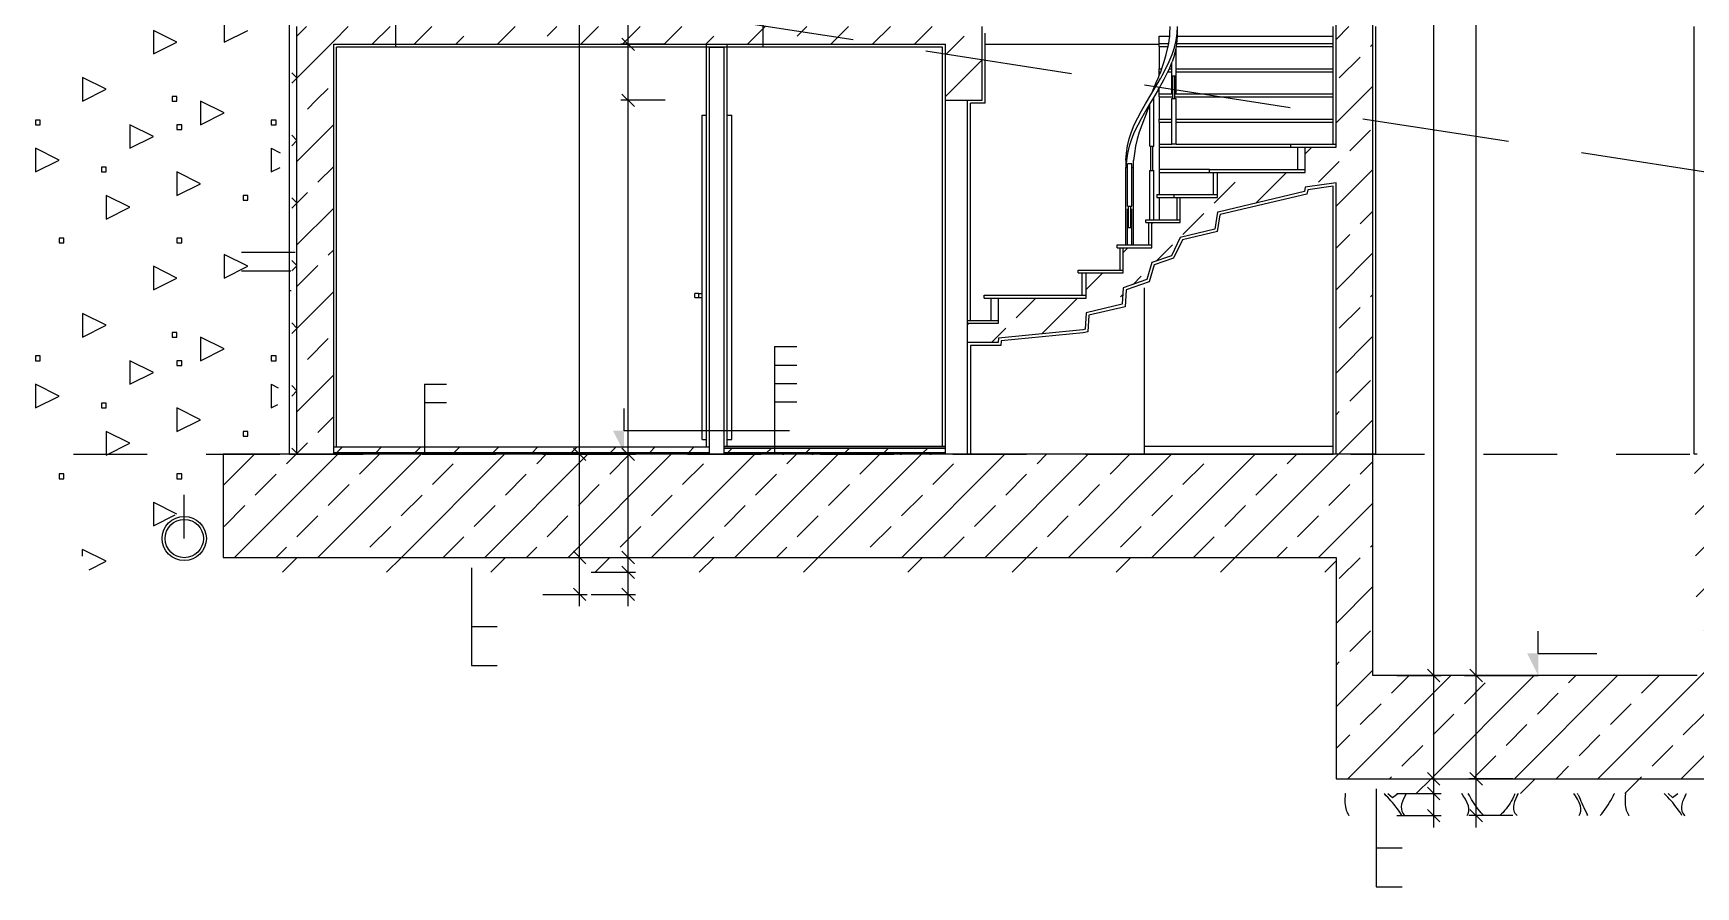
# Model space of a CAD drawing. Header units: metres. Extents: x -220 to 294, y -29 to 18.
# Drawn here: x -195.397 to -192.577, y -1.583 to -0.136 of the extents above; entities that cross this region are included whole.
import ezdxf

# ---------------------------------------------------------------- set-up
doc = ezdxf.new("R2010")
doc.units = ezdxf.units.M
doc.header["$MEASUREMENT"] = 0
doc.linetypes.add('DASHED2', pattern=[0.375, 0.25, -0.125])
doc.linetypes.add('DASHED4', pattern=[0.1875, 0.125, -0.0625])
for name, color, linetype in [('Cizgi', 7, 'Continuous'), ('Kesit_Kot', 7, 'Continuous'), ('Olculendirme', 7, 'Continuous'), ('Rota', 7, 'Continuous'), ('Standart', 7, 'Continuous'), ('Tarama', 7, 'Continuous'), ('Yay', 7, 'Continuous'), ('Yerlestirilmis_Nesne', 7, 'Continuous')]:
    doc.layers.add(name, color=color, linetype=linetype)

msp = doc.modelspace()

# ---------------------------------------------------------------- hatches: boundary and pattern name
at = {"layer": 'Kesit_Kot', "linetype": 'Continuous', "lineweight": -3}
msp.add_hatch(color=216, dxfattribs=at).paths.add_polyline_path([(-192.8441, -1.225), (-192.8629, -1.1875), (-192.8441, -1.1875)])
at = {"layer": 'Standart', "linetype": 'Continuous', "lineweight": -3}
msp.add_hatch(color=216, dxfattribs=at).paths.add_polyline_path([(-194.3946, -0.8475), (-194.4133, -0.81), (-194.3946, -0.81)])
at = {"layer": 'Tarama', "linetype": 'Continuous', "lineweight": -3}
h = msp.add_hatch(dxfattribs=at)
h.set_pattern_fill('AR-SAND', color=203, scale=0.05, style=0)
h.set_pattern_definition([(37.5, (0, 0), (-0.003149668, 0.09634119), [0, -0.076, 0, -0.085, 0, -0.08125]), (7.5, (0, 0), (0.088488835, 0.1411073), [0, -0.041, 0, -0.0685, 0, -0.02625]), (-32.5, (-0.0615, 0), (0.155707093, 0.000282953), [0, -0.025, 0, -0.09, 0, -0.1175]), (-42.5, (-0.0615, 0), (0.15030633, 0.04388378), [0, -0.0125, 0, -0.059, 0, -0.0675])])
h.paths.add_polyline_path([(-194.962, -0.85), (-194.9582, -0.85), (-194.9581, 0.6), (-194.962, 0.6)])
h = msp.add_hatch(dxfattribs=at)
h.set_pattern_fill('ANSI37', color=163, scale=0.6, style=0)
h.paths.add_polyline_path([(-194.9582, -0.85), (-194.9495, -0.85), (-194.9495, 0.6), (-194.9581, 0.6)])
h = msp.add_hatch(dxfattribs=at)
h.set_pattern_fill('ANSI33', color=58, scale=0.4, style=0)
h.paths.add_polyline_path([(-194.887, -0.25), (-194.9495, -0.25), (-194.9495, -0.125), (-194.887, -0.125)])
h = msp.add_hatch(dxfattribs=at)
h.set_pattern_fill('ANSI33', color=58, scale=0.4, style=0)
h.paths.add_polyline_path([(-193.8495, -0.155), (-194.887, -0.155), (-194.887, -0.125), (-193.8495, -0.125)])
h = msp.add_hatch(dxfattribs=at)
h.set_pattern_fill('ANSI33', color=58, scale=0.4, style=0)
h.paths.add_polyline_path([(-193.787, -0.25), (-193.8495, -0.25), (-193.8495, -0.125), (-193.787, -0.125)])
h = msp.add_hatch(dxfattribs=at)
h.set_pattern_fill('ANSI33', color=58, scale=0.4, style=0)
h.paths.add_polyline_path([(-193.1245, -0.85), (-193.187, -0.85), (-193.187, -0.125), (-193.1245, -0.125)])
h = msp.add_hatch(dxfattribs=at)
h.set_pattern_fill('ANSI33', color=58, scale=0.4, style=0)
h.paths.add_polyline_path([(-194.887, -0.85), (-194.9495, -0.85), (-194.9495, -0.25), (-194.887, -0.25)])
h = msp.add_hatch(dxfattribs=at)
h.set_pattern_fill('ANSI33', color=58, scale=0.4, style=0)
h.paths.add_polyline_path([(-193.187, -0.3898), (-193.2396, -0.3971), (-193.2408, -0.4048), (-193.3845, -0.439), (-193.3882, -0.4398), (-193.3925, -0.4685), (-193.4512, -0.4824), (-193.4661, -0.5134), (-193.4995, -0.5251), (-193.508, -0.5538), (-193.5479, -0.5677), (-193.5496, -0.5958), (-193.6109, -0.6104), (-193.6127, -0.6382), (-193.6165, -0.639), (-193.7595, -0.653), (-193.7602, -0.6604), (-193.812, -0.6604), (-193.812, -0.628), (-193.7595, -0.628), (-193.7595, -0.5854), (-193.6109, -0.5854), (-193.6109, -0.5427), (-193.5479, -0.5427), (-193.5479, -0.5001), (-193.4995, -0.5001), (-193.4995, -0.4574), (-193.4512, -0.4574), (-193.4512, -0.4148), (-193.3882, -0.4148), (-193.3882, -0.3721), (-193.2396, -0.3721), (-193.2396, -0.3295), (-193.187, -0.3295)])
h = msp.add_hatch(dxfattribs=at)
h.set_pattern_fill('SACNCR', color=58, scale=0.5, style=0)
h.paths.add_polyline_path([(-194.2495, -0.8475), (-194.887, -0.8475), (-194.887, -0.8375), (-194.2495, -0.8375)])
h = msp.add_hatch(dxfattribs=at)
h.set_pattern_fill('NET', color=163, style=0)
h.paths.add_polyline_path([(-193.8495, -0.8375), (-194.2245, -0.8375), (-194.2245, -0.8363), (-193.8495, -0.8363)])
h = msp.add_hatch(dxfattribs=at)
h.set_pattern_fill('DOTS', color=58, scale=0.8, style=0)
h.paths.add_polyline_path([(-193.8495, -0.84), (-194.2245, -0.84), (-194.2245, -0.8375), (-193.8495, -0.8375)])
h = msp.add_hatch(dxfattribs=at)
h.set_pattern_fill('SACNCR', color=58, scale=0.5, style=0)
h.paths.add_polyline_path([(-193.8495, -0.8475), (-194.2245, -0.8475), (-194.2245, -0.84), (-193.8495, -0.84)])
h = msp.add_hatch(dxfattribs=at)
h.set_pattern_fill('ANSI33', color=58, scale=0.4, style=0)
h.paths.add_polyline_path([(-195.0745, -0.85), (-195.0745, -1.025), (-193.187, -1.025), (-193.187, -1.4), (-192.512, -1.4), (-192.512, -1.025), (-191.4123, -1.025), (-191.4123, -0.95), (-190.3495, -0.95), (-190.299, -0.95), (-190.299, -0.85), (-192.5795, -0.85), (-192.5745, -1.225), (-193.1245, -1.225), (-193.1245, -0.85)])
h = msp.add_hatch(dxfattribs=at)
h.set_pattern_fill('TRIANG', color=58, scale=0.2, style=0)
h.paths.add_polyline_path([(-194.2495, -0.85), (-194.887, -0.85), (-194.887, -0.8475), (-194.2495, -0.8475)])
h = msp.add_hatch(dxfattribs=at)
h.set_pattern_fill('DOTS', color=58, scale=0.8, style=0)
h.paths.add_polyline_path([(-193.8495, -0.85), (-194.2245, -0.85), (-194.2245, -0.8475), (-193.8495, -0.8475)])
h = msp.add_hatch(dxfattribs=at)
h.set_pattern_fill('ANSI31', color=58, style=0)
h.paths.add_polyline_path([(-195.0745, -1.025), (-195.0745, -1.05), (-193.187, -1.05), (-193.187, -1.025)])
h = msp.add_hatch(dxfattribs=at)
h.set_pattern_fill('ANSI31', color=58, style=0)
h.paths.add_polyline_path([(-193.187, -1.4), (-193.187, -1.425), (-192.512, -1.425), (-192.512, -1.4)])

# ---------------------------------------------------------------- linework, layer by layer
at = {"layer": 'Cizgi', "color": 7, "linetype": 'Continuous', "lineweight": -3}
for points in [[(-193.1245, -0.2652), (-193.1245, 2.05)], [(-193.187, -0.2562), (-193.187, 0.3352)], [(-194.9495, -0.85), (-194.9495, -0.125)], [(-193.787, -0.1694), (-193.787, -0.125)], [(-194.887, -0.8375), (-194.887, -0.155)], [(-194.887, -0.155), (-193.8869, -0.155)], [(-193.8869, -0.155), (-193.8495, -0.155)], [(-193.8495, -0.1604), (-193.8495, -0.155)], [(-193.8495, -0.25), (-193.8495, -0.1604)], [(-193.787, -0.25), (-193.787, -0.1694)], [(-193.8495, -0.25), (-193.812, -0.25)], [(-193.812, -0.25), (-193.787, -0.25)], [(-193.187, -0.3245), (-193.187, -0.2562)], [(-193.1245, -0.85), (-193.1245, -0.2652)], [(-193.2396, -0.3671), (-193.2396, -0.3295)], [(-193.2396, -0.3295), (-193.187, -0.3295)], [(-193.187, -0.3295), (-193.187, -0.3245)], [(-193.3882, -0.4098), (-193.3882, -0.3721)], [(-193.3882, -0.3721), (-193.2396, -0.3721)], [(-193.2396, -0.3721), (-193.2396, -0.3671)], [(-193.187, -0.3898), (-193.2396, -0.3971)], [(-193.187, -0.85), (-193.187, -0.3898)], [(-193.4512, -0.4524), (-193.4512, -0.4148)], [(-193.4512, -0.4148), (-193.3882, -0.4148)], [(-193.3882, -0.4148), (-193.3882, -0.4098)], [(-193.2408, -0.4048), (-193.3845, -0.439)], [(-193.2396, -0.3971), (-193.2408, -0.4048)], [(-193.3882, -0.4398), (-193.3925, -0.4685)], [(-193.3845, -0.439), (-193.3882, -0.4398)], [(-193.4995, -0.4951), (-193.4995, -0.4574)], [(-193.4995, -0.4574), (-193.4512, -0.4574)], [(-193.4512, -0.4574), (-193.4512, -0.4524)], [(-193.3925, -0.4685), (-193.4512, -0.4824)], [(-193.5479, -0.5377), (-193.5479, -0.5001)], [(-193.5479, -0.5001), (-193.4995, -0.5001)], [(-193.4995, -0.5001), (-193.4995, -0.4951)], [(-193.4512, -0.4824), (-193.4661, -0.5134)], [(-193.4995, -0.5251), (-193.508, -0.5538)], [(-193.4661, -0.5134), (-193.4995, -0.5251)], [(-193.6109, -0.5804), (-193.6109, -0.5427)], [(-193.6109, -0.5427), (-193.5479, -0.5427)], [(-193.5479, -0.5427), (-193.5479, -0.5377)], [(-193.508, -0.5538), (-193.5479, -0.5677)], [(-193.7595, -0.623), (-193.7595, -0.5854)], [(-193.7595, -0.5854), (-193.6109, -0.5854)], [(-193.6109, -0.5854), (-193.6109, -0.5804)], [(-193.5479, -0.5677), (-193.5496, -0.5958)], [(-193.6109, -0.6104), (-193.6127, -0.6382)], [(-193.5496, -0.5958), (-193.6109, -0.6104)], [(-193.812, -0.6604), (-193.812, -0.628)], [(-193.812, -0.628), (-193.7595, -0.628)], [(-193.7595, -0.628), (-193.7595, -0.623)], [(-193.6165, -0.639), (-193.7595, -0.653)], [(-193.6127, -0.6382), (-193.6165, -0.639)], [(-193.7602, -0.6604), (-193.812, -0.6604)], [(-193.7595, -0.653), (-193.7602, -0.6604)], [(-194.887, -0.85), (-194.887, -0.8375)], [(-194.887, -0.85), (-194.9495, -0.85)], [(-193.1245, -0.85), (-193.187, -0.85)]]:
    msp.add_lwpolyline(points, dxfattribs=at)
at = {"layer": 'Cizgi', "color": 241, "linetype": 'Continuous', "lineweight": -3}
for points in [[(-194.962, -0.85), (-194.962, 0.2047)], [(-193.782, -0.155), (-193.782, -0.1363)], [(-193.192, -0.1413), (-193.192, -0.125)], [(-193.1195, -0.2659), (-193.1195, -0.125)], [(-192.5795, -0.344), (-192.5795, -0.125)], [(-193.8545, -0.16), (-194.882, -0.16)], [(-194.882, -0.8375), (-194.882, -0.16)], [(-194.2545, -0.155), (-194.2195, -0.155)], [(-194.2545, -0.16), (-194.2545, -0.155)], [(-194.2545, -0.825), (-194.2545, -0.16)], [(-194.2195, -0.16), (-194.2195, -0.155)], [(-194.2195, -0.825), (-194.2195, -0.16)], [(-193.8545, -0.8363), (-193.8545, -0.16)], [(-193.782, -0.1687), (-193.782, -0.155)], [(-193.782, -0.1702), (-193.782, -0.1687)], [(-193.192, -0.1539), (-193.192, -0.1413)], [(-193.192, -0.1589), (-193.192, -0.1539)], [(-193.192, -0.1965), (-193.192, -0.1589)], [(-193.782, -0.255), (-193.782, -0.1702)], [(-193.192, -0.2015), (-193.192, -0.1965)], [(-193.192, -0.2392), (-193.192, -0.2015)], [(-193.192, -0.2442), (-193.192, -0.2392)], [(-193.192, -0.2551), (-193.192, -0.2442)], [(-193.782, -0.255), (-193.807, -0.255)], [(-193.807, -0.623), (-193.807, -0.255)], [(-193.192, -0.2554), (-193.192, -0.2551)], [(-193.192, -0.2818), (-193.192, -0.2554)], [(-193.192, -0.2868), (-193.192, -0.2818)], [(-193.1195, -0.85), (-193.1195, -0.2659)], [(-193.192, -0.3245), (-193.192, -0.2868)], [(-192.5795, -0.85), (-192.5795, -0.344)], [(-193.2364, -0.4089), (-193.3834, -0.4438)], [(-193.2352, -0.4016), (-193.2364, -0.4089)], [(-193.192, -0.3955), (-193.2352, -0.4016)], [(-193.192, -0.8363), (-193.192, -0.3955)], [(-193.388, -0.4726), (-193.3838, -0.4439)], [(-193.3834, -0.4438), (-193.3838, -0.4439)], [(-193.388, -0.4726), (-193.4477, -0.4867)], [(-193.4477, -0.4867), (-193.4625, -0.5175)], [(-193.4955, -0.5289), (-193.5039, -0.5577)], [(-193.4625, -0.5175), (-193.4955, -0.5289)], [(-193.5039, -0.5577), (-193.5431, -0.5713)], [(-193.5431, -0.5713), (-193.5448, -0.5998)], [(-193.6061, -0.6144), (-193.608, -0.6423)], [(-193.5448, -0.5998), (-193.6061, -0.6144)], [(-193.6157, -0.6439), (-193.7549, -0.6576)], [(-193.608, -0.6423), (-193.6157, -0.6439)], [(-193.7556, -0.6654), (-193.807, -0.6654)], [(-193.807, -0.6654), (-193.807, -0.85)], [(-193.7549, -0.6576), (-193.7556, -0.6654)], [(-194.2545, -0.8375), (-194.2545, -0.825)], [(-194.2195, -0.8363), (-194.2195, -0.825)], [(-193.192, -0.85), (-193.192, -0.8363)], [(-194.9495, -0.85), (-194.962, -0.85)], [(-193.807, -0.85), (-193.812, -0.85)], [(-193.187, -0.85), (-193.192, -0.85)], [(-193.1195, -0.85), (-193.1245, -0.85)], [(-192.5745, -0.85), (-192.5795, -0.85)]]:
    msp.add_lwpolyline(points, dxfattribs=at)
at = {"layer": 'Cizgi', "color": 98, "linetype": 'Continuous', "lineweight": -3}
for points in [[(-193.4692, -0.1413), (-193.4687, -0.1365)], [(-193.4687, -0.1365), (-193.4683, -0.125)], [(-193.4582, -0.1484), (-193.4564, -0.1365)], [(-193.4564, -0.1365), (-193.4558, -0.125)], [(-193.456, -0.1413), (-193.4558, -0.1371)], [(-193.4558, -0.1371), (-193.4558, -0.125)], [(-193.782, -0.155), (-193.487, -0.155)], [(-193.487, -0.1413), (-193.4692, -0.1413)], [(-193.487, -0.1539), (-193.487, -0.1413)], [(-193.487, -0.1539), (-193.4709, -0.1539)], [(-193.487, -0.155), (-193.487, -0.1539)], [(-193.487, -0.1589), (-193.487, -0.155)], [(-193.487, -0.1589), (-193.487, -0.1965)], [(-193.487, -0.1589), (-193.4718, -0.1589)], [(-193.4749, -0.1723), (-193.4721, -0.1604)], [(-193.4721, -0.1604), (-193.4718, -0.1589)], [(-193.4718, -0.1589), (-193.4709, -0.1539)], [(-193.4709, -0.1539), (-193.47, -0.1484)], [(-193.47, -0.1484), (-193.4692, -0.1413)], [(-193.465, -0.1723), (-193.4611, -0.1604)], [(-193.4611, -0.1604), (-193.4582, -0.1484)], [(-193.4611, -0.1729), (-193.4585, -0.1623)], [(-193.4585, -0.1623), (-193.4582, -0.1609)], [(-193.4585, -0.1965), (-193.4585, -0.1623)], [(-193.4582, -0.1609), (-193.4579, -0.1589)], [(-193.4579, -0.1589), (-193.4571, -0.1539)], [(-193.4579, -0.1589), (-193.192, -0.1589)], [(-193.4571, -0.1539), (-193.4564, -0.149)], [(-193.4571, -0.1539), (-193.192, -0.1539)], [(-193.4564, -0.149), (-193.456, -0.1413)], [(-193.456, -0.1413), (-193.192, -0.1413)], [(-193.487, -0.2015), (-193.487, -0.1965)], [(-193.487, -0.1965), (-193.4826, -0.1965)], [(-193.4845, -0.2015), (-193.4826, -0.1965)], [(-193.4826, -0.1965), (-193.4824, -0.1962)], [(-193.4824, -0.1962), (-193.4784, -0.1842)], [(-193.482, -0.2081), (-193.4756, -0.1962)], [(-193.4784, -0.1842), (-193.4749, -0.1723)], [(-193.4756, -0.1962), (-193.4699, -0.1842)], [(-193.4722, -0.2015), (-193.4698, -0.1965)], [(-193.4699, -0.1842), (-193.465, -0.1723)], [(-193.4698, -0.1965), (-193.4656, -0.1862)], [(-193.4698, -0.1965), (-193.4656, -0.1965)], [(-193.4656, -0.1862), (-193.465, -0.1848)], [(-193.4656, -0.1965), (-193.4656, -0.1862)], [(-193.4656, -0.2015), (-193.4656, -0.1965)], [(-193.4611, -0.1729), (-193.465, -0.1848)], [(-193.4585, -0.1965), (-193.192, -0.1965)], [(-193.4585, -0.2015), (-193.4585, -0.1965)], [(-193.4995, -0.2379), (-193.4919, -0.22)], [(-193.4995, -0.2379), (-193.4888, -0.22)], [(-193.4919, -0.22), (-193.4888, -0.2125)], [(-193.4888, -0.2125), (-193.4884, -0.2116)], [(-193.4888, -0.22), (-193.4848, -0.2131)], [(-193.4884, -0.2116), (-193.487, -0.2082)], [(-193.487, -0.2082), (-193.487, -0.2015)], [(-193.487, -0.2015), (-193.4845, -0.2015)], [(-193.487, -0.2082), (-193.4845, -0.2015)], [(-193.487, -0.2295), (-193.482, -0.2206)], [(-193.4848, -0.2131), (-193.4843, -0.2122)], [(-193.4843, -0.2122), (-193.482, -0.2081)], [(-193.482, -0.2206), (-193.4785, -0.214)], [(-193.4785, -0.214), (-193.478, -0.2131)], [(-193.478, -0.2131), (-193.4756, -0.2087)], [(-193.4756, -0.2087), (-193.4722, -0.2015)], [(-193.4722, -0.2015), (-193.4656, -0.2015)], [(-193.4656, -0.2083), (-193.4656, -0.2015)], [(-193.4656, -0.2083), (-193.4638, -0.2083)], [(-193.4656, -0.2149), (-193.4656, -0.2083)], [(-193.4656, -0.2159), (-193.4656, -0.2149)], [(-193.4656, -0.2392), (-193.4656, -0.2159)], [(-193.4638, -0.2152), (-193.4638, -0.2083)], [(-193.4638, -0.2083), (-193.4603, -0.2083)], [(-193.4638, -0.2162), (-193.4638, -0.2152)], [(-193.4638, -0.2392), (-193.4638, -0.2162)], [(-193.4603, -0.2157), (-193.4603, -0.2083)], [(-193.4603, -0.2083), (-193.4585, -0.2083)], [(-193.4603, -0.2167), (-193.4603, -0.2157)], [(-193.4603, -0.2392), (-193.4603, -0.2167)], [(-193.4585, -0.2015), (-193.192, -0.2015)], [(-193.4585, -0.2083), (-193.4585, -0.2015)], [(-193.4585, -0.216), (-193.4585, -0.2083)], [(-193.4585, -0.2169), (-193.4585, -0.216)], [(-193.4585, -0.2392), (-193.4585, -0.2169)], [(-193.5103, -0.2558), (-193.4995, -0.2379)], [(-193.496, -0.2446), (-193.5032, -0.2564)], [(-193.4888, -0.2325), (-193.496, -0.2446)], [(-193.496, -0.3275), (-193.496, -0.2446)], [(-193.4888, -0.2325), (-193.487, -0.2295)], [(-193.487, -0.2392), (-193.487, -0.2295)], [(-193.487, -0.2442), (-193.487, -0.2392)], [(-193.487, -0.2392), (-193.4656, -0.2392)], [(-193.487, -0.2442), (-193.487, -0.2818)], [(-193.487, -0.2442), (-193.4638, -0.2442)], [(-193.4656, -0.2392), (-193.4638, -0.2392)], [(-193.4656, -0.247), (-193.4638, -0.247)], [(-193.4656, -0.2818), (-193.4656, -0.247)], [(-193.4638, -0.2442), (-193.4638, -0.2392)], [(-193.4638, -0.247), (-193.4638, -0.2442)], [(-193.4638, -0.247), (-193.4603, -0.247)], [(-193.4603, -0.2392), (-193.4585, -0.2392)], [(-193.4603, -0.2442), (-193.4603, -0.2392)], [(-193.4603, -0.2442), (-193.2699, -0.2442)], [(-193.4603, -0.247), (-193.4603, -0.2442)], [(-193.4603, -0.247), (-193.4585, -0.247)], [(-193.4585, -0.2392), (-193.3044, -0.2392)], [(-193.4585, -0.2818), (-193.4585, -0.247)], [(-193.3044, -0.2392), (-193.3002, -0.2392)], [(-193.3002, -0.2392), (-193.192, -0.2392)], [(-193.2699, -0.2442), (-193.2661, -0.2442)], [(-193.2661, -0.2442), (-193.192, -0.2442)], [(-194.262, -0.275), (-194.2545, -0.275)], [(-194.262, -0.5775), (-194.262, -0.275)], [(-194.2195, -0.275), (-194.212, -0.275)], [(-194.212, -0.825), (-194.212, -0.275)], [(-193.5292, -0.2916), (-193.5235, -0.2797)], [(-193.5235, -0.2797), (-193.5171, -0.2678)], [(-193.5171, -0.2803), (-193.5235, -0.2922)], [(-193.5171, -0.2678), (-193.5103, -0.2558)], [(-193.5103, -0.2683), (-193.5171, -0.2803)], [(-193.5121, -0.2803), (-193.5166, -0.2922)], [(-193.5072, -0.2683), (-193.5121, -0.2803)], [(-193.5032, -0.2564), (-193.5103, -0.2683)], [(-193.5072, -0.2683), (-193.5031, -0.2586)], [(-193.5031, -0.2586), (-193.5032, -0.2564)], [(-193.5031, -0.3275), (-193.5031, -0.2586)], [(-193.487, -0.2868), (-193.487, -0.2818)], [(-193.487, -0.2818), (-193.4656, -0.2818)], [(-193.4656, -0.2868), (-193.4656, -0.2818)], [(-193.4585, -0.2818), (-193.192, -0.2818)], [(-193.4585, -0.2868), (-193.4585, -0.2818)], [(-193.538, -0.3155), (-193.5341, -0.3036)], [(-193.5341, -0.3036), (-193.5292, -0.2916)], [(-193.5292, -0.3041), (-193.5341, -0.3161)], [(-193.5235, -0.2922), (-193.5292, -0.3041)], [(-193.5207, -0.3041), (-193.5242, -0.3161)], [(-193.5166, -0.2922), (-193.5207, -0.3041)], [(-193.487, -0.2868), (-193.487, -0.3245)], [(-193.487, -0.2868), (-193.4656, -0.2868)], [(-193.4656, -0.3245), (-193.4656, -0.2868)], [(-193.4585, -0.2868), (-193.192, -0.2868)], [(-193.4585, -0.3245), (-193.4585, -0.2868)], [(-193.5427, -0.3394), (-193.5409, -0.3274)], [(-193.5409, -0.3274), (-193.538, -0.3155)], [(-193.538, -0.328), (-193.5409, -0.3399)], [(-193.5341, -0.3161), (-193.538, -0.328)], [(-193.527, -0.328), (-193.5291, -0.3399)], [(-193.5242, -0.3161), (-193.527, -0.328)], [(-193.5031, -0.3275), (-193.5013, -0.3275)], [(-193.5013, -0.3691), (-193.5013, -0.3275)], [(-193.5013, -0.3275), (-193.4978, -0.3275)], [(-193.4978, -0.3691), (-193.4978, -0.3275)], [(-193.4978, -0.3275), (-193.496, -0.3275)], [(-193.487, -0.3245), (-193.487, -0.3295)], [(-193.487, -0.3245), (-193.4656, -0.3245)], [(-193.487, -0.3295), (-193.487, -0.3671)], [(-193.487, -0.3295), (-193.2639, -0.3295)], [(-193.4585, -0.3245), (-193.4656, -0.3245)], [(-193.4585, -0.3245), (-193.2639, -0.3245)], [(-193.5433, -0.3513), (-193.5427, -0.3394)], [(-193.5433, -0.3513), (-193.5433, -0.3638)], [(-193.5427, -0.3519), (-193.5433, -0.3638)], [(-193.5433, -0.4951), (-193.5433, -0.3638)], [(-193.5433, -0.3638), (-193.5406, -0.3638)], [(-193.5409, -0.3399), (-193.5427, -0.3519)], [(-193.5335, -0.3576), (-193.5406, -0.3576)], [(-193.5406, -0.3638), (-193.5406, -0.3576)], [(-193.5406, -0.4296), (-193.5406, -0.3638)], [(-193.5335, -0.3638), (-193.5335, -0.3576)], [(-193.5335, -0.4296), (-193.5335, -0.3638)], [(-193.5335, -0.3638), (-193.5308, -0.3638)], [(-193.5308, -0.3638), (-193.5304, -0.3519)], [(-193.5308, -0.4951), (-193.5308, -0.3638)], [(-193.5291, -0.3399), (-193.5304, -0.3519)], [(-193.5031, -0.4524), (-193.5031, -0.3691)], [(-193.5031, -0.3691), (-193.5013, -0.3691)], [(-193.5013, -0.3691), (-193.4978, -0.3691)], [(-193.4978, -0.3691), (-193.496, -0.3691)], [(-193.496, -0.4524), (-193.496, -0.3691)], [(-193.487, -0.3671), (-193.487, -0.3721)], [(-193.4017, -0.3671), (-193.487, -0.3671)], [(-193.487, -0.3721), (-193.487, -0.4098)], [(-193.487, -0.3721), (-193.4017, -0.3721)], [(-193.4908, -0.4098), (-193.4908, -0.4148)], [(-193.4908, -0.4098), (-193.487, -0.4098)], [(-193.4908, -0.4148), (-193.487, -0.4148)], [(-193.487, -0.4098), (-193.4618, -0.4098)], [(-193.487, -0.4148), (-193.487, -0.4524)], [(-193.487, -0.4148), (-193.4618, -0.4148)], [(-193.5406, -0.4296), (-193.5388, -0.4296)], [(-193.5406, -0.4657), (-193.5406, -0.4338)], [(-193.5388, -0.4657), (-193.5388, -0.4296)], [(-193.5388, -0.4296), (-193.5353, -0.4296)], [(-193.5353, -0.4657), (-193.5353, -0.4296)], [(-193.5353, -0.4296), (-193.5335, -0.4296)], [(-193.5335, -0.4657), (-193.5335, -0.4338)], [(-193.5406, -0.4951), (-193.5406, -0.4657)], [(-193.5406, -0.4657), (-193.5388, -0.4657)], [(-193.5388, -0.4657), (-193.5353, -0.4657)], [(-193.5353, -0.4657), (-193.5335, -0.4657)], [(-193.5335, -0.4951), (-193.5335, -0.4657)], [(-194.2683, -0.5775), (-194.2745, -0.5775)], [(-194.2745, -0.5844), (-194.2745, -0.5775)], [(-194.2745, -0.5844), (-194.2683, -0.5844)], [(-194.2683, -0.5775), (-194.262, -0.5775)], [(-194.2683, -0.5775), (-194.2683, -0.5844)], [(-194.2683, -0.5844), (-194.262, -0.5844)], [(-194.262, -0.5844), (-194.262, -0.5775)], [(-194.262, -0.825), (-194.262, -0.5844)], [(-193.512, -0.8363), (-193.512, -0.5677)], [(-194.262, -0.825), (-194.2545, -0.825)], [(-194.2195, -0.825), (-194.212, -0.825)], [(-193.512, -0.8363), (-193.192, -0.8363)], [(-193.512, -0.85), (-193.512, -0.8363)], [(-193.512, -0.85), (-193.192, -0.85)]]:
    msp.add_lwpolyline(points, dxfattribs=at)
at = {"layer": 'Cizgi', "color": 166, "linetype": 'Continuous', "lineweight": -3}
for points in [[(-194.2495, -0.16), (-194.2245, -0.16)], [(-194.2495, -0.8375), (-194.2495, -0.16)], [(-194.2245, -0.8363), (-194.2245, -0.16)], [(-193.8495, -0.8363), (-193.8495, -0.25)], [(-193.812, -0.623), (-193.812, -0.25)], [(-193.812, -0.628), (-193.812, -0.623)], [(-193.812, -0.85), (-193.812, -0.6604)], [(-194.2495, -0.85), (-194.2495, -0.8375)], [(-194.2245, -0.85), (-194.2245, -0.8363)], [(-193.8495, -0.85), (-193.8495, -0.8363)], [(-194.2245, -0.85), (-194.2495, -0.85)], [(-193.812, -0.85), (-193.8495, -0.85)]]:
    msp.add_lwpolyline(points, dxfattribs=at)
at = {"layer": 'Cizgi', "color": 59, "linetype": 'Continuous', "lineweight": -3}
for points in [[(-193.2639, -0.3295), (-193.2639, -0.3245)], [(-193.2639, -0.3245), (-193.192, -0.3245)], [(-193.2639, -0.3295), (-193.2517, -0.3295)], [(-193.2517, -0.3671), (-193.2517, -0.3295)], [(-193.2517, -0.3295), (-193.2396, -0.3295)], [(-193.192, -0.3245), (-193.187, -0.3245)], [(-193.4017, -0.3721), (-193.4017, -0.3671)], [(-193.4017, -0.3671), (-193.2517, -0.3671)], [(-193.4017, -0.3721), (-193.395, -0.3721)], [(-193.395, -0.4098), (-193.395, -0.3721)], [(-193.395, -0.3721), (-193.3882, -0.3721)], [(-193.2517, -0.3671), (-193.2396, -0.3671)], [(-193.4618, -0.4148), (-193.4618, -0.4098)], [(-193.4618, -0.4098), (-193.395, -0.4098)], [(-193.4618, -0.4148), (-193.4565, -0.4148)], [(-193.4565, -0.4524), (-193.4565, -0.4148)], [(-193.4565, -0.4148), (-193.4512, -0.4148)], [(-193.395, -0.4098), (-193.3882, -0.4098)], [(-193.5095, -0.4574), (-193.5095, -0.4524)], [(-193.5095, -0.4524), (-193.5031, -0.4524)], [(-193.5095, -0.4574), (-193.5045, -0.4574)], [(-193.5045, -0.4951), (-193.5045, -0.4574)], [(-193.5045, -0.4574), (-193.4995, -0.4574)], [(-193.5031, -0.4524), (-193.496, -0.4524)], [(-193.496, -0.4524), (-193.487, -0.4524)], [(-193.487, -0.4524), (-193.4565, -0.4524)], [(-193.4565, -0.4524), (-193.4512, -0.4524)], [(-193.5585, -0.5001), (-193.5585, -0.4951)], [(-193.5585, -0.4951), (-193.5433, -0.4951)], [(-193.5585, -0.5001), (-193.5532, -0.5001)], [(-193.5532, -0.5377), (-193.5532, -0.5001)], [(-193.5532, -0.5001), (-193.5479, -0.5001)], [(-193.5433, -0.4951), (-193.5406, -0.4951)], [(-193.5406, -0.4951), (-193.5335, -0.4951)], [(-193.5335, -0.4951), (-193.5308, -0.4951)], [(-193.5308, -0.4951), (-193.5045, -0.4951)], [(-193.5045, -0.4951), (-193.4995, -0.4951)], [(-193.6244, -0.5427), (-193.6244, -0.5377)], [(-193.6244, -0.5377), (-193.5532, -0.5377)], [(-193.6244, -0.5427), (-193.6176, -0.5427)], [(-193.6176, -0.5804), (-193.6176, -0.5427)], [(-193.6176, -0.5427), (-193.6109, -0.5427)], [(-193.5532, -0.5377), (-193.5479, -0.5377)], [(-193.7838, -0.5854), (-193.7838, -0.5804)], [(-193.7838, -0.5804), (-193.6176, -0.5804)], [(-193.7838, -0.5854), (-193.7717, -0.5854)], [(-193.7717, -0.623), (-193.7717, -0.5854)], [(-193.7717, -0.5854), (-193.7595, -0.5854)], [(-193.6176, -0.5804), (-193.6109, -0.5804)], [(-193.812, -0.623), (-193.807, -0.623)], [(-193.807, -0.623), (-193.7717, -0.623)], [(-193.7717, -0.623), (-193.7595, -0.623)], [(-194.887, -0.8375), (-194.882, -0.8375)], [(-194.882, -0.8375), (-194.2545, -0.8375)], [(-194.2545, -0.8375), (-194.2495, -0.8375)], [(-194.2245, -0.8363), (-194.2195, -0.8363)], [(-194.2195, -0.8363), (-193.8545, -0.8363)], [(-193.8545, -0.8363), (-193.8495, -0.8363)], [(-194.2495, -0.85), (-194.887, -0.85)], [(-193.8495, -0.85), (-194.2245, -0.85)]]:
    msp.add_lwpolyline(points, dxfattribs=at)
at = {"layer": 'Cizgi', "color": 38, "linetype": 'Continuous', "lineweight": -3}
for points in [[(-193.8495, -0.8375), (-194.2245, -0.8375)], [(-193.8495, -0.84), (-194.2245, -0.84)], [(-194.2495, -0.8475), (-194.887, -0.8475)], [(-193.8495, -0.8475), (-194.2245, -0.8475)]]:
    msp.add_lwpolyline(points, dxfattribs=at)
at = {"layer": 'Cizgi', "color": 73, "linetype": 'DASHED4', "lineweight": -3}
for points in [[(-196.6781, -0.85), (-194.962, -0.85)], [(-194.962, -0.85), (-190.2865, -0.85)]]:
    msp.add_lwpolyline(points, dxfattribs=at)
at = {"layer": 'Kesit_Kot', "color": 216, "linetype": 'Continuous', "lineweight": -3}
for points in [[(-192.8441, -1.1875), (-192.8441, -1.15)], [(-192.8441, -1.1875), (-192.7446, -1.1875)], [(-192.9691, -1.225), (-192.8441, -1.225)]]:
    msp.add_lwpolyline(points, dxfattribs=at)
at = {"layer": 'Olculendirme', "color": 47, "linetype": 'Continuous', "lineweight": -3}
for points in [[(-193.0215, -1.4825), (-193.0215, 4.6825)], [(-192.9495, -1.4825), (-192.9495, 4.6825)], [(-194.4699, -1.1075), (-194.4699, 4.245)], [(-194.3876, -0.87), (-194.3876, 4.245)], [(-194.3251, -0.155), (-194.4001, -0.155)], [(-194.3251, -0.25), (-194.4001, -0.25)], [(-194.3876, -1.1075), (-194.3876, -0.83)], [(-194.5324, -0.85), (-194.4574, -0.85)], [(-194.4501, -0.85), (-194.3751, -0.85)], [(-194.3251, -0.85), (-194.4001, -0.85)], [(-194.5324, -1.025), (-194.4574, -1.025)], [(-194.4501, -1.025), (-194.3751, -1.025)], [(-194.4501, -1.05), (-194.3751, -1.05)], [(-194.5324, -1.0875), (-194.4574, -1.0875)], [(-194.4501, -1.0875), (-194.3751, -1.0875)], [(-193.084, -1.225), (-193.009, -1.225)], [(-192.887, -1.225), (-192.962, -1.225)], [(-193.084, -1.4), (-193.009, -1.4)], [(-192.887, -1.4), (-192.962, -1.4)], [(-193.084, -1.425), (-193.009, -1.425)], [(-193.084, -1.4625), (-193.009, -1.4625)], [(-192.887, -1.4625), (-192.962, -1.4625)]]:
    msp.add_lwpolyline(points, dxfattribs=at)
at = {"layer": 'Olculendirme', "color": 59, "linetype": 'Continuous', "lineweight": -3}
for points in [[(-194.3983, -0.1444), (-194.377, -0.1656)], [(-194.3983, -0.2394), (-194.377, -0.2606)], [(-194.4805, -0.8394), (-194.4593, -0.8606)], [(-194.3983, -0.8394), (-194.377, -0.8606)], [(-194.3983, -0.8394), (-194.377, -0.8606)], [(-194.4805, -1.0144), (-194.4593, -1.0356)], [(-194.3983, -1.0144), (-194.377, -1.0356)], [(-194.3983, -1.0394), (-194.377, -1.0606)], [(-194.4805, -1.0769), (-194.4593, -1.0981)], [(-194.3983, -1.0769), (-194.377, -1.0981)], [(-193.0321, -1.2144), (-193.0109, -1.2356)], [(-192.9601, -1.2144), (-192.9389, -1.2356)], [(-193.0321, -1.3894), (-193.0109, -1.4106)], [(-192.9601, -1.3894), (-192.9389, -1.4106)], [(-193.0321, -1.4144), (-193.0109, -1.4356)], [(-193.0321, -1.4519), (-193.0109, -1.4731)], [(-192.9601, -1.4519), (-192.9389, -1.4731)]]:
    msp.add_lwpolyline(points, dxfattribs=at)
at = {"layer": 'Rota', "color": 95, "linetype": 'DASHED2', "lineweight": -3}
msp.add_lwpolyline([(-191.4123, -0.55), (-194.9495, -0.0014)], dxfattribs=at)
at = {"layer": 'Rota', "color": 7, "linetype": 'Continuous', "lineweight": -3}
for points in [[(-194.9495, -0.85), (-195.0745, -0.85)], [(-195.0745, -0.85), (-195.0745, -1.025)], [(-193.1245, -0.85), (-194.9495, -0.85)], [(-193.1245, -1.225), (-193.1245, -0.85)], [(-195.0745, -1.025), (-193.187, -1.025)], [(-193.187, -1.025), (-193.187, -1.4)], [(-192.5745, -1.225), (-193.1245, -1.225)], [(-193.187, -1.4), (-192.512, -1.4)]]:
    msp.add_lwpolyline(points, dxfattribs=at)
at = {"layer": 'Standart', "color": 58, "linetype": 'Continuous', "lineweight": -3}
for points in [[(-194.1592, 0.1237), (-194.1592, -0.16)], [(-194.7824, 0.0875), (-194.7824, -0.16)], [(-194.1393, -0.6675), (-194.1393, -0.85)], [(-194.1393, -0.6675), (-194.1018, -0.6675)], [(-194.1393, -0.6988), (-194.1018, -0.6988)], [(-194.733, -0.7313), (-194.733, -0.85)], [(-194.733, -0.7313), (-194.6955, -0.7313)], [(-194.1393, -0.73), (-194.1018, -0.73)], [(-194.1393, -0.7613), (-194.1018, -0.7613)], [(-194.733, -0.7625), (-194.6955, -0.7625)]]:
    msp.add_lwpolyline(points, dxfattribs=at)
at = {"layer": 'Standart', "color": 98, "linetype": 'Continuous', "lineweight": -3}
for points in [[(-194.9522, -0.5081), (-195.0435, -0.5081)], [(-194.9596, -0.5398), (-195.0435, -0.5398)]]:
    msp.add_lwpolyline(points, dxfattribs=at)
at = {"layer": 'Standart', "color": 216, "linetype": 'Continuous', "lineweight": -3}
for points in [[(-194.3946, -0.81), (-194.3946, -0.7725)], [(-194.1138, -0.81), (-194.3946, -0.81)]]:
    msp.add_lwpolyline(points, dxfattribs=at)
at = {"layer": 'Tarama', "color": 251, "linetype": 'Continuous', "lineweight": -3}
for points in [[(-195.0728, -0.1114), (-195.0728, -0.1514)], [(-195.1528, -0.1514), (-195.1928, -0.1314)], [(-195.1928, -0.1314), (-195.1928, -0.1714)], [(-195.0728, -0.1514), (-195.0328, -0.1314)], [(-195.1928, -0.1714), (-195.1528, -0.1514)], [(-195.2728, -0.2314), (-195.3128, -0.2114)], [(-195.3128, -0.2114), (-195.3128, -0.2514)], [(-195.3128, -0.2514), (-195.2728, -0.2314)], [(-195.1528, -0.2434), (-195.1608, -0.2434)], [(-195.1608, -0.2434), (-195.1608, -0.2514)], [(-195.1608, -0.2514), (-195.1528, -0.2514)], [(-195.1528, -0.2514), (-195.1528, -0.2434)], [(-195.0728, -0.2714), (-195.1128, -0.2514)], [(-195.1128, -0.2514), (-195.1128, -0.2914)], [(-195.1128, -0.2914), (-195.0728, -0.2714)], [(-195.3848, -0.2834), (-195.3928, -0.2834)], [(-195.3928, -0.2834), (-195.3928, -0.2914)], [(-195.3928, -0.2914), (-195.3848, -0.2914)], [(-195.3848, -0.2914), (-195.3848, -0.2834)], [(-195.1928, -0.3114), (-195.2328, -0.2914)], [(-195.2328, -0.2914), (-195.2328, -0.3314)], [(-195.1448, -0.2914), (-195.1528, -0.2914)], [(-195.1528, -0.2914), (-195.1528, -0.2994)], [(-195.1528, -0.2994), (-195.1448, -0.2994)], [(-195.1448, -0.2994), (-195.1448, -0.2914)], [(-194.9848, -0.2834), (-194.9928, -0.2834)], [(-194.9928, -0.2834), (-194.9928, -0.2914)], [(-194.9928, -0.2914), (-194.9848, -0.2914)], [(-194.9848, -0.2914), (-194.9848, -0.2834)], [(-195.3528, -0.3514), (-195.3928, -0.3314)], [(-195.3928, -0.3314), (-195.3928, -0.3714)], [(-195.2328, -0.3314), (-195.1928, -0.3114)], [(-194.9928, -0.3314), (-194.9777, -0.3389)], [(-194.9928, -0.3314), (-194.9928, -0.3714)], [(-195.3928, -0.3714), (-195.3528, -0.3514)], [(-195.2728, -0.3634), (-195.2808, -0.3634)], [(-195.2808, -0.3634), (-195.2808, -0.3714)], [(-195.2728, -0.3714), (-195.2728, -0.3634)], [(-194.9928, -0.3714), (-194.978, -0.364)], [(-195.2808, -0.3714), (-195.2728, -0.3714)], [(-195.1128, -0.3914), (-195.1528, -0.3714)], [(-195.1528, -0.3714), (-195.1528, -0.4114)], [(-195.1528, -0.4114), (-195.1128, -0.3914)], [(-195.2328, -0.4314), (-195.2728, -0.4114)], [(-195.2728, -0.4114), (-195.2728, -0.4514)], [(-195.0328, -0.4114), (-195.0408, -0.4114)], [(-195.0408, -0.4114), (-195.0408, -0.4194)], [(-195.0408, -0.4194), (-195.0328, -0.4194)], [(-195.0328, -0.4194), (-195.0328, -0.4114)], [(-195.2728, -0.4514), (-195.2328, -0.4314)], [(-195.3448, -0.4834), (-195.3528, -0.4834)], [(-195.3528, -0.4834), (-195.3528, -0.4914)], [(-195.3528, -0.4914), (-195.3448, -0.4914)], [(-195.3448, -0.4914), (-195.3448, -0.4834)], [(-195.1448, -0.4834), (-195.1528, -0.4834)], [(-195.1528, -0.4834), (-195.1528, -0.4914)], [(-195.1528, -0.4914), (-195.1448, -0.4914)], [(-195.1448, -0.4914), (-195.1448, -0.4834)], [(-195.1528, -0.5514), (-195.1928, -0.5314)], [(-195.1928, -0.5314), (-195.1928, -0.5714)], [(-195.0328, -0.5314), (-195.0728, -0.5114)], [(-195.0728, -0.5114), (-195.0728, -0.5514)], [(-195.0728, -0.5514), (-195.0328, -0.5314)], [(-195.1928, -0.5714), (-195.1528, -0.5514)], [(-195.2728, -0.6314), (-195.3128, -0.6114)], [(-195.3128, -0.6114), (-195.3128, -0.6514)], [(-195.3128, -0.6514), (-195.2728, -0.6314)], [(-195.1528, -0.6434), (-195.1608, -0.6434)], [(-195.1608, -0.6434), (-195.1608, -0.6514)], [(-195.1528, -0.6514), (-195.1528, -0.6434)], [(-195.1608, -0.6514), (-195.1528, -0.6514)], [(-195.0728, -0.6714), (-195.1128, -0.6514)], [(-195.1128, -0.6514), (-195.1128, -0.6914)], [(-195.1128, -0.6914), (-195.0728, -0.6714)], [(-195.3848, -0.6834), (-195.3928, -0.6834)], [(-195.3928, -0.6834), (-195.3928, -0.6914)], [(-195.3928, -0.6914), (-195.3848, -0.6914)], [(-195.3848, -0.6914), (-195.3848, -0.6834)], [(-195.1928, -0.7114), (-195.2328, -0.6914)], [(-195.2328, -0.6914), (-195.2328, -0.7314)], [(-195.1448, -0.6914), (-195.1528, -0.6914)], [(-195.1528, -0.6914), (-195.1528, -0.6994)], [(-195.1528, -0.6994), (-195.1448, -0.6994)], [(-195.1448, -0.6994), (-195.1448, -0.6914)], [(-194.9848, -0.6834), (-194.9928, -0.6834)], [(-194.9928, -0.6834), (-194.9928, -0.6914)], [(-194.9928, -0.6914), (-194.9848, -0.6914)], [(-194.9848, -0.6914), (-194.9848, -0.6834)], [(-195.3528, -0.7514), (-195.3928, -0.7314)], [(-195.3928, -0.7314), (-195.3928, -0.7714)], [(-195.2328, -0.7314), (-195.1928, -0.7114)], [(-194.9928, -0.7314), (-194.9814, -0.7371)], [(-194.9928, -0.7314), (-194.9928, -0.7714)], [(-195.3928, -0.7714), (-195.3528, -0.7514)], [(-195.2728, -0.7634), (-195.2808, -0.7634)], [(-195.2808, -0.7634), (-195.2808, -0.7714)], [(-195.2808, -0.7714), (-195.2728, -0.7714)], [(-195.2728, -0.7714), (-195.2728, -0.7634)], [(-195.1128, -0.7914), (-195.1528, -0.7714)], [(-195.1528, -0.7714), (-195.1528, -0.8114)], [(-194.9928, -0.7714), (-194.9816, -0.7658)], [(-195.2328, -0.8314), (-195.2728, -0.8114)], [(-195.2728, -0.8114), (-195.2728, -0.8514)], [(-195.1528, -0.8114), (-195.1128, -0.7914)], [(-195.0328, -0.8114), (-195.0408, -0.8114)], [(-195.0408, -0.8114), (-195.0408, -0.8194)], [(-195.0328, -0.8194), (-195.0328, -0.8114)], [(-195.2728, -0.8514), (-195.2328, -0.8314)], [(-195.0408, -0.8194), (-195.0328, -0.8194)], [(-195.3448, -0.8834), (-195.3528, -0.8834)], [(-195.3528, -0.8834), (-195.3528, -0.8914)], [(-195.3528, -0.8914), (-195.3448, -0.8914)], [(-195.3448, -0.8914), (-195.3448, -0.8834)], [(-195.1448, -0.8834), (-195.1528, -0.8834)], [(-195.1528, -0.8834), (-195.1528, -0.8914)], [(-195.1528, -0.8914), (-195.1448, -0.8914)], [(-195.1448, -0.8914), (-195.1448, -0.8834)], [(-195.1928, -0.9314), (-195.1536, -0.951)], [(-195.1928, -0.9314), (-195.1928, -0.9714)], [(-195.1928, -0.9714), (-195.1558, -0.9529)], [(-195.2728, -1.0314), (-195.3128, -1.0114)], [(-195.3128, -1.0225), (-195.3128, -1.0114)], [(-195.3016, -1.0458), (-195.2728, -1.0314)]]:
    msp.add_lwpolyline(points, dxfattribs=at)
at = {"layer": 'Tarama', "color": 36, "linetype": 'Continuous', "lineweight": -3}
for points in [[(-193.1718, -1.4294), (-193.172, -1.4334)], [(-193.172, -1.4334), (-193.172, -1.4371)], [(-193.172, -1.4371), (-193.1719, -1.4407)], [(-193.1714, -1.4252), (-193.1718, -1.4294)], [(-193.1714, -1.4252), (-193.1713, -1.425)], [(-193.1056, -1.425), (-193.1044, -1.4261)], [(-193.1019, -1.4287), (-193.1044, -1.4261)], [(-193.0992, -1.4314), (-193.1019, -1.4287)], [(-193.0966, -1.4343), (-193.0992, -1.4314)], [(-193.0991, -1.425), (-193.0916, -1.4317)], [(-193.0939, -1.4373), (-193.0966, -1.4343)], [(-193.0912, -1.4405), (-193.0939, -1.4373)], [(-193.0916, -1.4317), (-193.0825, -1.425)], [(-193.0725, -1.4339), (-193.0746, -1.4387)], [(-193.0698, -1.4287), (-193.0725, -1.4339)], [(-193.0698, -1.4287), (-193.0675, -1.425)], [(-192.9713, -1.429), (-192.9739, -1.425)], [(-192.9677, -1.4348), (-192.9713, -1.429)], [(-192.9647, -1.4406), (-192.9677, -1.4348)], [(-192.9632, -1.4251), (-192.9632, -1.425)], [(-192.961, -1.4285), (-192.9632, -1.4251)], [(-192.9591, -1.4319), (-192.961, -1.4285)], [(-192.9571, -1.4354), (-192.9591, -1.4319)], [(-192.955, -1.4387), (-192.9571, -1.4354)], [(-192.8898, -1.4378), (-192.8919, -1.4412)], [(-192.8879, -1.4343), (-192.8898, -1.4378)], [(-192.8861, -1.4308), (-192.8879, -1.4343)], [(-192.8844, -1.4271), (-192.8861, -1.4308)], [(-192.8844, -1.4271), (-192.8835, -1.425)], [(-192.8824, -1.4337), (-192.8844, -1.4386)], [(-192.8797, -1.4285), (-192.8824, -1.4337)], [(-192.8797, -1.4285), (-192.8775, -1.425)], [(-192.7812, -1.4288), (-192.7836, -1.425)], [(-192.7776, -1.4347), (-192.7812, -1.4288)], [(-192.7746, -1.4404), (-192.7776, -1.4347)], [(-192.7763, -1.4274), (-192.7775, -1.425)], [(-192.7763, -1.4274), (-192.7748, -1.4308)], [(-192.7748, -1.4308), (-192.7733, -1.4343)], [(-192.7733, -1.4343), (-192.7718, -1.4378)], [(-192.7718, -1.4378), (-192.7702, -1.4414)], [(-192.7232, -1.4403), (-192.721, -1.4366)], [(-192.721, -1.4366), (-192.719, -1.433)], [(-192.719, -1.433), (-192.717, -1.4293)], [(-192.717, -1.4293), (-192.7153, -1.4258)], [(-192.7153, -1.4258), (-192.715, -1.425)], [(-192.6968, -1.4294), (-192.697, -1.4334)], [(-192.697, -1.4334), (-192.697, -1.4371)], [(-192.697, -1.4371), (-192.6969, -1.4407)], [(-192.6964, -1.4252), (-192.6968, -1.4294)], [(-192.6964, -1.4252), (-192.6964, -1.425)], [(-192.6306, -1.425), (-192.6294, -1.4261)], [(-192.6268, -1.4287), (-192.6294, -1.4261)], [(-192.6242, -1.4314), (-192.6268, -1.4287)], [(-192.6216, -1.4343), (-192.6242, -1.4314)], [(-192.6241, -1.425), (-192.6165, -1.4317)], [(-192.6189, -1.4373), (-192.6216, -1.4343)], [(-192.6161, -1.4405), (-192.6189, -1.4373)], [(-192.6165, -1.4317), (-192.6075, -1.425)], [(-192.5975, -1.4339), (-192.5996, -1.4387)], [(-192.5948, -1.4287), (-192.5975, -1.4339)], [(-192.5948, -1.4287), (-192.5925, -1.425)], [(-193.1719, -1.4407), (-193.1717, -1.4441)], [(-193.1717, -1.4441), (-193.1712, -1.4473)], [(-193.1712, -1.4473), (-193.1707, -1.4502)], [(-193.1707, -1.4502), (-193.1699, -1.453)], [(-193.1699, -1.453), (-193.169, -1.4556)], [(-193.169, -1.4556), (-193.168, -1.458)], [(-193.168, -1.458), (-193.1667, -1.4602)], [(-193.1667, -1.4602), (-193.1653, -1.4622)], [(-193.1651, -1.4625), (-193.1653, -1.4622)], [(-193.0884, -1.4438), (-193.0912, -1.4405)], [(-193.0856, -1.4473), (-193.0884, -1.4438)], [(-193.0828, -1.4509), (-193.0856, -1.4473)], [(-193.0799, -1.4547), (-193.0828, -1.4509)], [(-193.0775, -1.4583), (-193.0799, -1.4547)], [(-193.076, -1.4614), (-193.0775, -1.4583)], [(-193.0759, -1.4433), (-193.0764, -1.4476)], [(-193.0764, -1.4476), (-193.0763, -1.4515)], [(-193.0763, -1.4515), (-193.0754, -1.4552)], [(-193.0758, -1.4625), (-193.076, -1.4614)], [(-193.0746, -1.4387), (-193.0759, -1.4433)], [(-193.0754, -1.4552), (-193.0738, -1.4585)], [(-193.0738, -1.4585), (-193.0715, -1.4615)], [(-193.0715, -1.4615), (-193.0704, -1.4625)], [(-192.9649, -1.4625), (-192.9629, -1.4591)], [(-192.9627, -1.4459), (-192.9647, -1.4406)], [(-192.9629, -1.4591), (-192.9618, -1.4551)], [(-192.9618, -1.4507), (-192.9627, -1.4459)], [(-192.9618, -1.4551), (-192.9618, -1.4507)], [(-192.9529, -1.4421), (-192.955, -1.4387)], [(-192.9507, -1.4453), (-192.9529, -1.4421)], [(-192.9484, -1.4485), (-192.9507, -1.4453)], [(-192.946, -1.4516), (-192.9484, -1.4485)], [(-192.9435, -1.4547), (-192.946, -1.4516)], [(-192.941, -1.4577), (-192.9435, -1.4547)], [(-192.9383, -1.4607), (-192.941, -1.4577)], [(-192.9366, -1.4625), (-192.9383, -1.4607)], [(-192.9066, -1.4597), (-192.9094, -1.4625)], [(-192.9094, -1.4625), (-192.9094, -1.4625)], [(-192.9038, -1.4569), (-192.9066, -1.4597)], [(-192.9012, -1.4539), (-192.9038, -1.4569)], [(-192.8987, -1.4509), (-192.9012, -1.4539)], [(-192.8963, -1.4477), (-192.8987, -1.4509)], [(-192.894, -1.4445), (-192.8963, -1.4477)], [(-192.8919, -1.4412), (-192.894, -1.4445)], [(-192.8857, -1.4431), (-192.8863, -1.4474)], [(-192.8863, -1.4474), (-192.8862, -1.4513)], [(-192.8862, -1.4513), (-192.8853, -1.455)], [(-192.8844, -1.4386), (-192.8857, -1.4431)], [(-192.8853, -1.455), (-192.8837, -1.4583)], [(-192.8837, -1.4583), (-192.8813, -1.4614)], [(-192.8813, -1.4614), (-192.8801, -1.4625)], [(-192.7749, -1.4625), (-192.7728, -1.4589)], [(-192.7749, -1.4625), (-192.7749, -1.4625)], [(-192.7726, -1.4457), (-192.7746, -1.4404)], [(-192.7728, -1.4589), (-192.7717, -1.455)], [(-192.7717, -1.4505), (-192.7726, -1.4457)], [(-192.7717, -1.455), (-192.7717, -1.4505)], [(-192.7702, -1.4414), (-192.7686, -1.4451)], [(-192.7686, -1.4451), (-192.7668, -1.4488)], [(-192.7668, -1.4488), (-192.765, -1.4525)], [(-192.765, -1.4525), (-192.763, -1.4564)], [(-192.763, -1.4564), (-192.761, -1.4603)], [(-192.7598, -1.4625), (-192.761, -1.4603)], [(-192.7392, -1.4625), (-192.7365, -1.4592)], [(-192.7365, -1.4592), (-192.7336, -1.4554)], [(-192.7336, -1.4554), (-192.7308, -1.4515)], [(-192.7308, -1.4515), (-192.7281, -1.4478)], [(-192.7281, -1.4478), (-192.7256, -1.444)], [(-192.7256, -1.444), (-192.7232, -1.4403)], [(-192.6969, -1.4407), (-192.6967, -1.4441)], [(-192.6967, -1.4441), (-192.6963, -1.4473)], [(-192.6963, -1.4473), (-192.6957, -1.4502)], [(-192.6957, -1.4502), (-192.6949, -1.453)], [(-192.6949, -1.453), (-192.694, -1.4556)], [(-192.694, -1.4556), (-192.693, -1.458)], [(-192.693, -1.458), (-192.6917, -1.4602)], [(-192.6917, -1.4602), (-192.6904, -1.4622)], [(-192.6901, -1.4625), (-192.6904, -1.4622)], [(-192.6134, -1.4438), (-192.6161, -1.4405)], [(-192.6106, -1.4473), (-192.6134, -1.4438)], [(-192.6078, -1.4509), (-192.6106, -1.4473)], [(-192.6049, -1.4547), (-192.6078, -1.4509)], [(-192.6025, -1.4583), (-192.6049, -1.4547)], [(-192.601, -1.4614), (-192.6025, -1.4583)], [(-192.6009, -1.4433), (-192.6014, -1.4476)], [(-192.6014, -1.4476), (-192.6013, -1.4515)], [(-192.6013, -1.4515), (-192.6004, -1.4552)], [(-192.6008, -1.4625), (-192.601, -1.4614)], [(-192.5996, -1.4387), (-192.6009, -1.4433)], [(-192.6004, -1.4552), (-192.5988, -1.4585)], [(-192.5988, -1.4585), (-192.5965, -1.4615)], [(-192.5965, -1.4615), (-192.5954, -1.4625)]]:
    msp.add_lwpolyline(points, dxfattribs=at)
at = {"layer": 'Yay', "color": 98, "linetype": 'Continuous', "lineweight": -3}
for points in [[(-194.6535, -1.0422), (-194.6535, -1.208)], [(-194.6535, -1.1419), (-194.6097, -1.1419)], [(-194.6535, -1.208), (-194.6097, -1.208)], [(-193.1191, -1.4172), (-193.1191, -1.583)], [(-193.1191, -1.5169), (-193.0752, -1.5169)], [(-193.1191, -1.583), (-193.0752, -1.583)]]:
    msp.add_lwpolyline(points, dxfattribs=at)
for radius in [0.0375, 0.0325]:
    msp.add_circle((-195.1404, -0.9928), radius, dxfattribs=at)
at = {"layer": 'Yerlestirilmis_Nesne', "color": 28, "linetype": 'Continuous', "lineweight": -3}
msp.add_lwpolyline([(-195.1404, -0.9928), (-195.1404, -0.9187)], dxfattribs=at)

doc.saveas('drawing.dxf')
